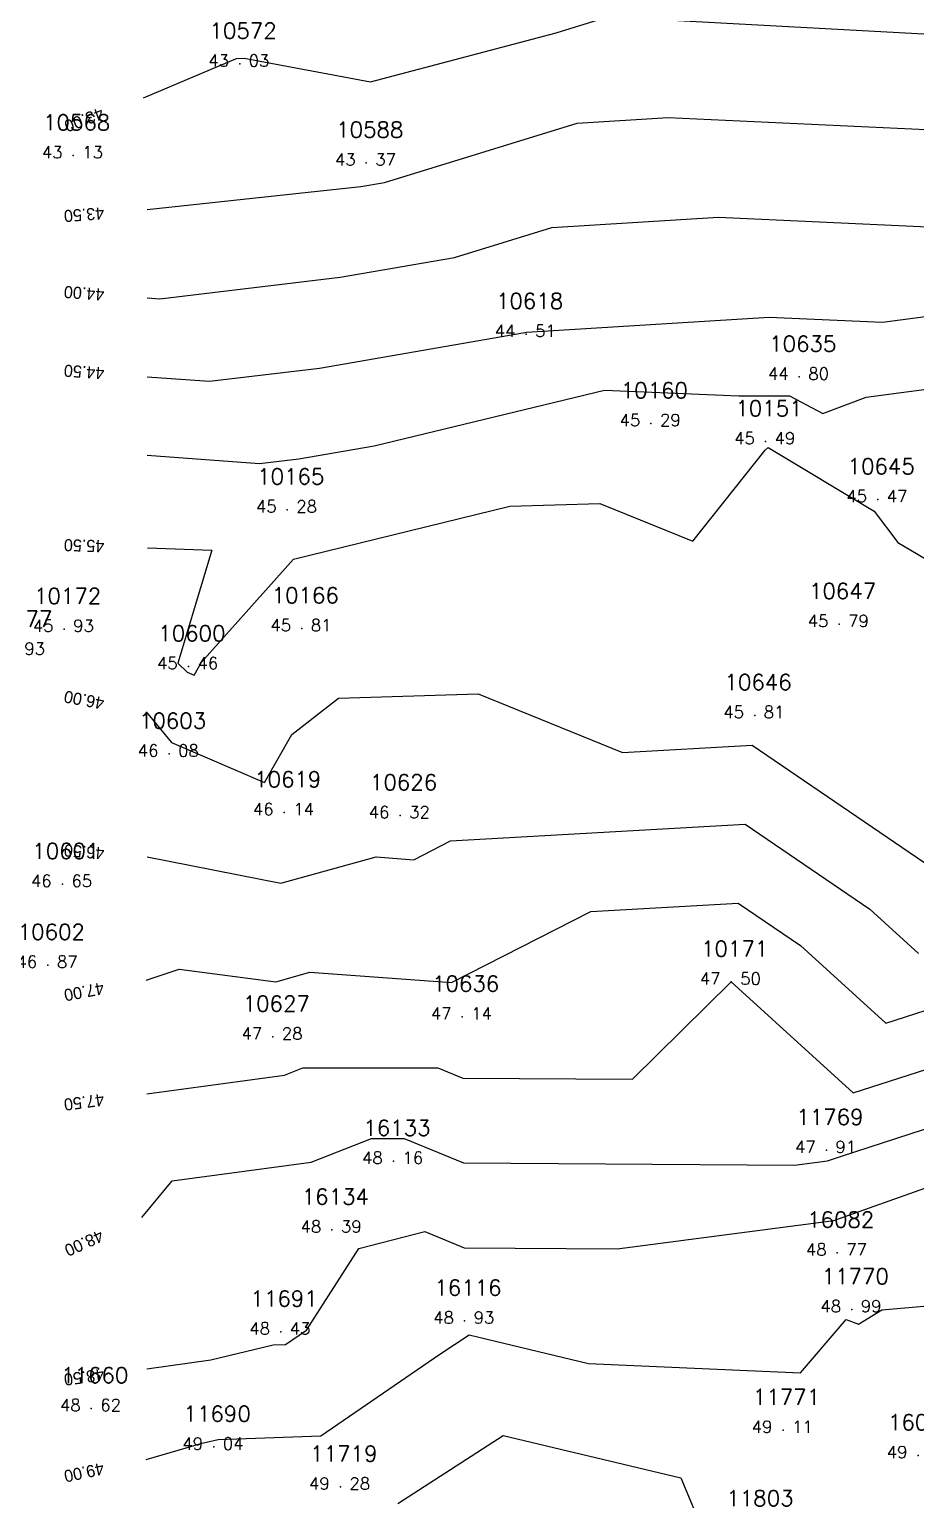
# Model space of a CAD drawing. Header units: millimetres. Extents: x 1412565 to 1412813, y 4931476 to 4931699.
# Drawn here: x 1412627.09 to 1412641.79, y 4931641.42 to 4931665.79 of the extents above; entities that cross this region are included whole.
import ezdxf
from ezdxf.enums import TextEntityAlignment as Align

# ---------------------------------------------------------------- set-up
doc = ezdxf.new("R2010")
doc.units = ezdxf.units.MM
for name, color, linetype in [('CIVIL', 50, 'Continuous'), ('CIVIL-DRAW', 80, 'Continuous'), ('CIVIL-NONAME', 130, 'Continuous'), ('CIVIL-TEXT', 240, 'Continuous'), ('CIVIL-Z', 50, 'Continuous'), ('Tcontours0', 7, 'Continuous'), ('Tcontours1', 7, 'Continuous'), ('Tcontours2', 7, 'Continuous')]:
    doc.layers.add(name, color=color, linetype=linetype)
doc.styles.add('CIVILCADMAIN', font='TXT.SHX')
doc.styles.add('MAVAT_HebTXT', font='hebtxt.shx')
doc.styles.get("Standard").update_dxf_attribs({"font": 'arial.ttf'})

# ---------------------------------------------------------------- blocks, each defined once
blk = doc.blocks.new('CIVIL-ZZ')
at = {"layer": 'CIVIL-DRAW'}
blk.add_point((0, 0), dxfattribs=at)
at = {"layer": 'CIVIL-NONAME'}
blk.add_attdef('NAME', text='', height=1.8, dxfattribs=at).set_placement((0, 2.1), align=Align.CENTER)
at = {"layer": 'CIVIL-TEXT', "flags": 8}
blk.add_attdef('TEXT', text='', height=2, dxfattribs=at).set_placement((0.2, -3.3), align=Align.CENTER)
at = {"layer": 'CIVIL-Z'}
blk.add_attdef('Z1', text='', height=1.6, dxfattribs=at).set_placement((-0.75, -0.225), align=Align.RIGHT)
blk.add_attdef('Z2', (0.75, -0.225), '', height=1.6, dxfattribs=at)

msp = doc.modelspace()

# ---------------------------------------------------------------- linework, layer by layer
at = {"layer": 'Tcontours0', "elevation": 45}
msp.add_lwpolyline([(1412629.047, 4931658.731), (1412630.908, 4931658.594), (1412631.562, 4931658.673), (1412632.81, 4931658.888), (1412636.63, 4931659.81), (1412638.856, 4931659.716), (1412639.698, 4931659.72), (1412640.248, 4931659.424), (1412640.968, 4931659.695), (1412643.797, 4931660.069)], dxfattribs=at)
at = {"layer": 'Tcontours1'}
for points, elevation in [([(1412637.64, 4931665.952), (1412642.434, 4931665.693), (1412643.704, 4931666.086), (1412645.231, 4931665.786), (1412649.925, 4931665.164), (1412650.048, 4931665.165), (1412650.151, 4931665.161), (1412652.323, 4931665.163), (1412653.697, 4931666.114), (1412655.177, 4931665.303), (1412655.699, 4931665.449), (1412656.167, 4931665.36), (1412660.196, 4931665.709), (1412661.005, 4931665.36), (1412661.902, 4931664.869), (1412663.786, 4931665.113), (1412665.229, 4931666.148)], 43), ([(1412628.984, 4931664.66), (1412630.529, 4931665.31), (1412630.653, 4931665.316), (1412632.751, 4931664.921), (1412635.829, 4931665.737), (1412636.596, 4931665.973)], 43), ([(1412629.047, 4931661.34), (1412629.257, 4931661.325), (1412632.248, 4931661.683), (1412634.144, 4931662.011), (1412635.758, 4931662.508), (1412638.521, 4931662.678), (1412643.543, 4931662.445)], 44), ([(1412629.032, 4931654.48), (1412629.451, 4931653.967), (1412630.993, 4931653.308), (1412631.443, 4931654.104), (1412632.217, 4931654.705), (1412634.532, 4931654.779), (1412636.929, 4931653.802), (1412639.076, 4931653.923), (1412642.182, 4931651.807)], 46), ([(1412629.032, 4931650.032), (1412629.579, 4931650.214), (1412631.177, 4931650.004), (1412631.745, 4931650.16), (1412634.094, 4931649.99), (1412636.404, 4931651.169), (1412638.845, 4931651.308), (1412639.881, 4931650.602), (1412641.295, 4931649.316), (1412642.459, 4931649.692)], 47), ([(1412628.959, 4931646.097), (1412629.46, 4931646.702), (1412631.766, 4931647.014), (1412632.766, 4931647.405), (1412633.309, 4931647.405), (1412634.289, 4931646.999), (1412639.781, 4931646.96), (1412640.329, 4931647.032), (1412640.559, 4931647.114), (1412642.38, 4931647.703)], 48), ([(1412629.028, 4931642.082), (1412629.957, 4931642.351), (1412630.223, 4931642.415), (1412631.924, 4931642.477), (1412633.898, 4931643.83), (1412634.388, 4931644.147), (1412636.363, 4931643.676), (1412639.881, 4931643.521), (1412640.635, 4931644.403), (1412640.84, 4931644.328), (1412641.23, 4931644.564), (1412643.959, 4931644.801)], 49)]:
    msp.add_lwpolyline(points, dxfattribs=dict(at, elevation=elevation))
at = {"layer": 'Tcontours2'}
for points, elevation in [([(1412629.047, 4931662.804), (1412632.591, 4931663.189), (1412632.982, 4931663.256), (1412636.177, 4931664.24), (1412637.684, 4931664.334), (1412642.437, 4931664.113)], 43.5), ([(1412629.047, 4931660.035), (1412630.082, 4931659.96), (1412631.905, 4931660.178), (1412635.307, 4931660.765), (1412635.338, 4931660.775), (1412639.358, 4931661.023), (1412641.241, 4931660.936), (1412644.171, 4931661.323)], 44.5), ([(1412629.049, 4931657.197), (1412630.118, 4931657.16), (1412629.555, 4931655.283), (1412629.709, 4931655.136), (1412629.824, 4931655.088), (1412629.945, 4931655.302), (1412631.47, 4931657.012), (1412635.062, 4931657.887), (1412636.552, 4931657.935), (1412638.095, 4931657.305), (1412639.294, 4931658.818), (1412639.341, 4931658.859), (1412641.1, 4931657.806), (1412641.492, 4931657.288), (1412643.152, 4931656.307)], 45.5), ([(1412629.047, 4931652.074), (1412631.26, 4931651.635), (1412632.844, 4931652.072), (1412633.466, 4931652.027), (1412634.077, 4931652.339), (1412638.961, 4931652.615), (1412641.031, 4931651.205), (1412641.836, 4931650.473)], 46.5), ([(1412629.041, 4931648.147), (1412631.324, 4931648.456), (1412631.63, 4931648.575), (1412633.868, 4931648.576), (1412634.278, 4931648.406), (1412637.094, 4931648.387), (1412638.73, 4931650), (1412640.754, 4931648.159), (1412642.42, 4931648.698)], 47.5), ([(1412629.04, 4931643.588), (1412630.103, 4931643.732), (1412631.133, 4931643.981), (1412631.342, 4931643.988), (1412631.687, 4931644.225), (1412632.558, 4931645.582), (1412633.651, 4931645.86), (1412634.3, 4931645.591), (1412636.839, 4931645.573), (1412640.433, 4931646.044), (1412641.943, 4931646.58)], 48.5), ([(1412633.205, 4931641.355), (1412634.947, 4931642.48), (1412637.896, 4931641.777), (1412638.288, 4931640.84)], 49.5)]:
    msp.add_lwpolyline(points, dxfattribs=dict(at, elevation=elevation))

# ---------------------------------------------------------------- block references
at = {"layer": 'CIVIL'}
ref = msp.add_blockref('CIVIL-ZZ', (1412630.58, 4931665.22, 43.03), dxfattribs=dict(at, xscale=0.2, yscale=0.2))
ref.add_attrib('Z2', '03', (1412630.73, 4931665.175), dxfattribs={"layer": 'CIVIL-Z', "height": 0.2, "style": 'CIVILCADMAIN'})
ref.add_attrib('Z1', '43', (1412630.06, 4931665.175), dxfattribs={"layer": 'CIVIL-Z', "height": 0.2, "style": 'CIVILCADMAIN'})
ref.add_attrib('NAME', '10572', (1412630.08, 4931665.64), dxfattribs={"layer": 'CIVIL-NONAME', "height": 0.26, "style": 'CIVILCADMAIN'})
ref = msp.add_blockref('CIVIL-ZZ', (1412627.82, 4931663.7, 43.13), dxfattribs=dict(at, xscale=0.2, yscale=0.2))
ref.add_attrib('Z2', '13', (1412627.97, 4931663.655), dxfattribs={"layer": 'CIVIL-Z', "height": 0.2, "style": 'CIVILCADMAIN'})
ref.add_attrib('Z1', '43', (1412627.3, 4931663.655), dxfattribs={"layer": 'CIVIL-Z', "height": 0.2, "style": 'CIVILCADMAIN'})
ref.add_attrib('NAME', '10568', (1412627.32, 4931664.12), dxfattribs={"layer": 'CIVIL-NONAME', "height": 0.26, "style": 'CIVILCADMAIN'})
ref = msp.add_blockref('CIVIL-ZZ', (1412632.68, 4931663.58, 43.37), dxfattribs=dict(at, xscale=0.2, yscale=0.2))
ref.add_attrib('Z2', '37', (1412632.83, 4931663.535), dxfattribs={"layer": 'CIVIL-Z', "height": 0.2, "style": 'CIVILCADMAIN'})
ref.add_attrib('Z1', '43', (1412632.16, 4931663.535), dxfattribs={"layer": 'CIVIL-Z', "height": 0.2, "style": 'CIVILCADMAIN'})
ref.add_attrib('NAME', '10588', (1412632.18, 4931664), dxfattribs={"layer": 'CIVIL-NONAME', "height": 0.26, "style": 'CIVILCADMAIN'})
ref = msp.add_blockref('CIVIL-ZZ', (1412635.33, 4931660.74, 44.51), dxfattribs=dict(at, xscale=0.2, yscale=0.2))
ref.add_attrib('Z2', '51', (1412635.48, 4931660.695), dxfattribs={"layer": 'CIVIL-Z', "height": 0.2, "style": 'CIVILCADMAIN'})
ref.add_attrib('Z1', '44', (1412634.81, 4931660.695), dxfattribs={"layer": 'CIVIL-Z', "height": 0.2, "style": 'CIVILCADMAIN'})
ref.add_attrib('NAME', '10618', (1412634.83, 4931661.16), dxfattribs={"layer": 'CIVIL-NONAME', "height": 0.26, "style": 'CIVILCADMAIN'})
ref = msp.add_blockref('CIVIL-ZZ', (1412639.86, 4931660.03, 44.8), dxfattribs=dict(at, xscale=0.2, yscale=0.2))
ref.add_attrib('Z2', '80', (1412640.01, 4931659.985), dxfattribs={"layer": 'CIVIL-Z', "height": 0.2, "style": 'CIVILCADMAIN'})
ref.add_attrib('Z1', '44', (1412639.34, 4931659.985), dxfattribs={"layer": 'CIVIL-Z', "height": 0.2, "style": 'CIVILCADMAIN'})
ref.add_attrib('NAME', '10635', (1412639.36, 4931660.45), dxfattribs={"layer": 'CIVIL-NONAME', "height": 0.26, "style": 'CIVILCADMAIN'})
ref = msp.add_blockref('CIVIL-ZZ', (1412637.4, 4931659.26, 45.29), dxfattribs=dict(at, xscale=0.2, yscale=0.2))
ref.add_attrib('Z2', '29', (1412637.55, 4931659.215), dxfattribs={"layer": 'CIVIL-Z', "height": 0.2, "style": 'CIVILCADMAIN'})
ref.add_attrib('Z1', '45', (1412636.88, 4931659.215), dxfattribs={"layer": 'CIVIL-Z', "height": 0.2, "style": 'CIVILCADMAIN'})
ref.add_attrib('NAME', '10160', (1412636.9, 4931659.68), dxfattribs={"layer": 'CIVIL-NONAME', "height": 0.26, "style": 'CIVILCADMAIN'})
ref = msp.add_blockref('CIVIL-ZZ', (1412639.3, 4931658.96, 45.49), dxfattribs=dict(at, xscale=0.2, yscale=0.2))
ref.add_attrib('Z2', '49', (1412639.45, 4931658.915), dxfattribs={"layer": 'CIVIL-Z', "height": 0.2, "style": 'CIVILCADMAIN'})
ref.add_attrib('Z1', '45', (1412638.78, 4931658.915), dxfattribs={"layer": 'CIVIL-Z', "height": 0.2, "style": 'CIVILCADMAIN'})
ref.add_attrib('NAME', '10151', (1412638.8, 4931659.38), dxfattribs={"layer": 'CIVIL-NONAME', "height": 0.26, "style": 'CIVILCADMAIN'})
ref = msp.add_blockref('CIVIL-ZZ', (1412631.37, 4931657.83, 45.28), dxfattribs=dict(at, xscale=0.2, yscale=0.2))
ref.add_attrib('Z2', '28', (1412631.52, 4931657.785), dxfattribs={"layer": 'CIVIL-Z', "height": 0.2, "style": 'CIVILCADMAIN'})
ref.add_attrib('Z1', '45', (1412630.85, 4931657.785), dxfattribs={"layer": 'CIVIL-Z', "height": 0.2, "style": 'CIVILCADMAIN'})
ref.add_attrib('NAME', '10165', (1412630.87, 4931658.25), dxfattribs={"layer": 'CIVIL-NONAME', "height": 0.26, "style": 'CIVILCADMAIN'})
ref = msp.add_blockref('CIVIL-ZZ', (1412641.16, 4931658, 45.47), dxfattribs=dict(at, xscale=0.2, yscale=0.2))
ref.add_attrib('Z2', '47', (1412641.31, 4931657.955), dxfattribs={"layer": 'CIVIL-Z', "height": 0.2, "style": 'CIVILCADMAIN'})
ref.add_attrib('Z1', '45', (1412640.64, 4931657.955), dxfattribs={"layer": 'CIVIL-Z', "height": 0.2, "style": 'CIVILCADMAIN'})
ref.add_attrib('NAME', '10645', (1412640.66, 4931658.42), dxfattribs={"layer": 'CIVIL-NONAME', "height": 0.26, "style": 'CIVILCADMAIN'})
ref = msp.add_blockref('CIVIL-ZZ', (1412627.67, 4931655.85, 45.93), dxfattribs=dict(at, xscale=0.2, yscale=0.2))
ref.add_attrib('Z2', '93', (1412627.82, 4931655.805), dxfattribs={"layer": 'CIVIL-Z', "height": 0.2, "style": 'CIVILCADMAIN'})
ref.add_attrib('Z1', '45', (1412627.15, 4931655.805), dxfattribs={"layer": 'CIVIL-Z', "height": 0.2, "style": 'CIVILCADMAIN'})
ref.add_attrib('NAME', '10172', (1412627.17, 4931656.27), dxfattribs={"layer": 'CIVIL-NONAME', "height": 0.26, "style": 'CIVILCADMAIN'})
ref = msp.add_blockref('CIVIL-ZZ', (1412631.61, 4931655.86, 45.81), dxfattribs=dict(at, xscale=0.2, yscale=0.2))
ref.add_attrib('Z2', '81', (1412631.76, 4931655.815), dxfattribs={"layer": 'CIVIL-Z', "height": 0.2, "style": 'CIVILCADMAIN'})
ref.add_attrib('Z1', '45', (1412631.09, 4931655.815), dxfattribs={"layer": 'CIVIL-Z', "height": 0.2, "style": 'CIVILCADMAIN'})
ref.add_attrib('NAME', '10166', (1412631.11, 4931656.28), dxfattribs={"layer": 'CIVIL-NONAME', "height": 0.26, "style": 'CIVILCADMAIN'})
ref = msp.add_blockref('CIVIL-ZZ', (1412640.52, 4931655.93, 45.79), dxfattribs=dict(at, xscale=0.2, yscale=0.2))
ref.add_attrib('Z2', '79', (1412640.67, 4931655.885), dxfattribs={"layer": 'CIVIL-Z', "height": 0.2, "style": 'CIVILCADMAIN'})
ref.add_attrib('Z1', '45', (1412640, 4931655.885), dxfattribs={"layer": 'CIVIL-Z', "height": 0.2, "style": 'CIVILCADMAIN'})
ref.add_attrib('NAME', '10647', (1412640.02, 4931656.35), dxfattribs={"layer": 'CIVIL-NONAME', "height": 0.26, "style": 'CIVILCADMAIN'})
ref = msp.add_blockref('CIVIL-ZZ', (1412626.86, 4931655.47, 45.93), dxfattribs=dict(at, xscale=0.2, yscale=0.2))
ref.add_attrib('Z2', '93', (1412627.01, 4931655.425), dxfattribs={"layer": 'CIVIL-Z', "height": 0.2, "style": 'CIVILCADMAIN'})
ref.add_attrib('Z1', '45', (1412626.34, 4931655.425), dxfattribs={"layer": 'CIVIL-Z', "height": 0.2, "style": 'CIVILCADMAIN'})
ref.add_attrib('NAME', '10177', (1412626.36, 4931655.89), dxfattribs={"layer": 'CIVIL-NONAME', "height": 0.26, "style": 'CIVILCADMAIN'})
ref = msp.add_blockref('CIVIL-ZZ', (1412629.73, 4931655.23, 45.46), dxfattribs=dict(at, xscale=0.2, yscale=0.2))
ref.add_attrib('Z2', '46', (1412629.88, 4931655.185), dxfattribs={"layer": 'CIVIL-Z', "height": 0.2, "style": 'CIVILCADMAIN'})
ref.add_attrib('Z1', '45', (1412629.21, 4931655.185), dxfattribs={"layer": 'CIVIL-Z', "height": 0.2, "style": 'CIVILCADMAIN'})
ref.add_attrib('NAME', '10600', (1412629.23, 4931655.65), dxfattribs={"layer": 'CIVIL-NONAME', "height": 0.26, "style": 'CIVILCADMAIN'})
ref = msp.add_blockref('CIVIL-ZZ', (1412639.12, 4931654.42, 45.81), dxfattribs=dict(at, xscale=0.2, yscale=0.2))
ref.add_attrib('Z2', '81', (1412639.27, 4931654.375), dxfattribs={"layer": 'CIVIL-Z', "height": 0.2, "style": 'CIVILCADMAIN'})
ref.add_attrib('Z1', '45', (1412638.6, 4931654.375), dxfattribs={"layer": 'CIVIL-Z', "height": 0.2, "style": 'CIVILCADMAIN'})
ref.add_attrib('NAME', '10646', (1412638.62, 4931654.84), dxfattribs={"layer": 'CIVIL-NONAME', "height": 0.26, "style": 'CIVILCADMAIN'})
ref = msp.add_blockref('CIVIL-ZZ', (1412629.41, 4931653.78, 46.08), dxfattribs=dict(at, xscale=0.2, yscale=0.2))
ref.add_attrib('Z2', '08', (1412629.56, 4931653.735), dxfattribs={"layer": 'CIVIL-Z', "height": 0.2, "style": 'CIVILCADMAIN'})
ref.add_attrib('Z1', '46', (1412628.89, 4931653.735), dxfattribs={"layer": 'CIVIL-Z', "height": 0.2, "style": 'CIVILCADMAIN'})
ref.add_attrib('NAME', '10603', (1412628.91, 4931654.2), dxfattribs={"layer": 'CIVIL-NONAME', "height": 0.26, "style": 'CIVILCADMAIN'})
ref = msp.add_blockref('CIVIL-ZZ', (1412631.32, 4931652.81, 46.14), dxfattribs=dict(at, xscale=0.2, yscale=0.2))
ref.add_attrib('Z2', '14', (1412631.47, 4931652.765), dxfattribs={"layer": 'CIVIL-Z', "height": 0.2, "style": 'CIVILCADMAIN'})
ref.add_attrib('Z1', '46', (1412630.8, 4931652.765), dxfattribs={"layer": 'CIVIL-Z', "height": 0.2, "style": 'CIVILCADMAIN'})
ref.add_attrib('NAME', '10619', (1412630.82, 4931653.23), dxfattribs={"layer": 'CIVIL-NONAME', "height": 0.26, "style": 'CIVILCADMAIN'})
ref = msp.add_blockref('CIVIL-ZZ', (1412633.24, 4931652.76, 46.32), dxfattribs=dict(at, xscale=0.2, yscale=0.2))
ref.add_attrib('Z2', '32', (1412633.39, 4931652.715), dxfattribs={"layer": 'CIVIL-Z', "height": 0.2, "style": 'CIVILCADMAIN'})
ref.add_attrib('Z1', '46', (1412632.72, 4931652.715), dxfattribs={"layer": 'CIVIL-Z', "height": 0.2, "style": 'CIVILCADMAIN'})
ref.add_attrib('NAME', '10626', (1412632.74, 4931653.18), dxfattribs={"layer": 'CIVIL-NONAME', "height": 0.26, "style": 'CIVILCADMAIN'})
ref = msp.add_blockref('CIVIL-ZZ', (1412627.64, 4931651.62, 46.65), dxfattribs=dict(at, xscale=0.2, yscale=0.2))
ref.add_attrib('Z2', '65', (1412627.79, 4931651.575), dxfattribs={"layer": 'CIVIL-Z', "height": 0.2, "style": 'CIVILCADMAIN'})
ref.add_attrib('Z1', '46', (1412627.12, 4931651.575), dxfattribs={"layer": 'CIVIL-Z', "height": 0.2, "style": 'CIVILCADMAIN'})
ref.add_attrib('NAME', '10601', (1412627.14, 4931652.04), dxfattribs={"layer": 'CIVIL-NONAME', "height": 0.26, "style": 'CIVILCADMAIN'})
ref = msp.add_blockref('CIVIL-ZZ', (1412627.4, 4931650.28, 46.87), dxfattribs=dict(at, xscale=0.2, yscale=0.2))
ref.add_attrib('Z2', '87', (1412627.55, 4931650.235), dxfattribs={"layer": 'CIVIL-Z', "height": 0.2, "style": 'CIVILCADMAIN'})
ref.add_attrib('Z1', '46', (1412626.88, 4931650.235), dxfattribs={"layer": 'CIVIL-Z', "height": 0.2, "style": 'CIVILCADMAIN'})
ref.add_attrib('NAME', '10602', (1412626.9, 4931650.7), dxfattribs={"layer": 'CIVIL-NONAME', "height": 0.26, "style": 'CIVILCADMAIN'})
ref = msp.add_blockref('CIVIL-ZZ', (1412638.73, 4931650, 47.5), dxfattribs=dict(at, xscale=0.2, yscale=0.2))
ref.add_attrib('Z2', '50', (1412638.88, 4931649.955), dxfattribs={"layer": 'CIVIL-Z', "height": 0.2, "style": 'CIVILCADMAIN'})
ref.add_attrib('Z1', '47', (1412638.21, 4931649.955), dxfattribs={"layer": 'CIVIL-Z', "height": 0.2, "style": 'CIVILCADMAIN'})
ref.add_attrib('NAME', '10171', (1412638.23, 4931650.42), dxfattribs={"layer": 'CIVIL-NONAME', "height": 0.26, "style": 'CIVILCADMAIN'})
ref = msp.add_blockref('CIVIL-ZZ', (1412634.27, 4931649.42, 47.14), dxfattribs=dict(at, xscale=0.2, yscale=0.2))
ref.add_attrib('Z2', '14', (1412634.42, 4931649.375), dxfattribs={"layer": 'CIVIL-Z', "height": 0.2, "style": 'CIVILCADMAIN'})
ref.add_attrib('Z1', '47', (1412633.75, 4931649.375), dxfattribs={"layer": 'CIVIL-Z', "height": 0.2, "style": 'CIVILCADMAIN'})
ref.add_attrib('NAME', '10636', (1412633.77, 4931649.84), dxfattribs={"layer": 'CIVIL-NONAME', "height": 0.26, "style": 'CIVILCADMAIN'})
ref = msp.add_blockref('CIVIL-ZZ', (1412631.13, 4931649.09, 47.28), dxfattribs=dict(at, xscale=0.2, yscale=0.2))
ref.add_attrib('Z2', '28', (1412631.28, 4931649.045), dxfattribs={"layer": 'CIVIL-Z', "height": 0.2, "style": 'CIVILCADMAIN'})
ref.add_attrib('Z1', '47', (1412630.61, 4931649.045), dxfattribs={"layer": 'CIVIL-Z', "height": 0.2, "style": 'CIVILCADMAIN'})
ref.add_attrib('NAME', '10627', (1412630.63, 4931649.51), dxfattribs={"layer": 'CIVIL-NONAME', "height": 0.26, "style": 'CIVILCADMAIN'})
ref = msp.add_blockref('CIVIL-ZZ', (1412640.31, 4931647.21, 47.91), dxfattribs=dict(at, xscale=0.2, yscale=0.2))
ref.add_attrib('Z2', '91', (1412640.46, 4931647.165), dxfattribs={"layer": 'CIVIL-Z', "height": 0.2, "style": 'CIVILCADMAIN'})
ref.add_attrib('Z1', '47', (1412639.79, 4931647.165), dxfattribs={"layer": 'CIVIL-Z', "height": 0.2, "style": 'CIVILCADMAIN'})
ref.add_attrib('NAME', '11769', (1412639.81, 4931647.63), dxfattribs={"layer": 'CIVIL-NONAME', "height": 0.26, "style": 'CIVILCADMAIN'})
ref = msp.add_blockref('CIVIL-ZZ', (1412633.13, 4931647.03, 48.16), dxfattribs=dict(at, xscale=0.2, yscale=0.2))
ref.add_attrib('Z2', '16', (1412633.28, 4931646.985), dxfattribs={"layer": 'CIVIL-Z', "height": 0.2, "style": 'CIVILCADMAIN'})
ref.add_attrib('Z1', '48', (1412632.61, 4931646.985), dxfattribs={"layer": 'CIVIL-Z', "height": 0.2, "style": 'CIVILCADMAIN'})
ref.add_attrib('NAME', '16133', (1412632.63, 4931647.45), dxfattribs={"layer": 'CIVIL-NONAME', "height": 0.26, "style": 'CIVILCADMAIN'})
ref = msp.add_blockref('CIVIL-ZZ', (1412632.11, 4931645.89, 48.39), dxfattribs=dict(at, xscale=0.2, yscale=0.2))
ref.add_attrib('Z2', '39', (1412632.26, 4931645.845), dxfattribs={"layer": 'CIVIL-Z', "height": 0.2, "style": 'CIVILCADMAIN'})
ref.add_attrib('Z1', '48', (1412631.59, 4931645.845), dxfattribs={"layer": 'CIVIL-Z', "height": 0.2, "style": 'CIVILCADMAIN'})
ref.add_attrib('NAME', '16134', (1412631.61, 4931646.31), dxfattribs={"layer": 'CIVIL-NONAME', "height": 0.26, "style": 'CIVILCADMAIN'})
ref = msp.add_blockref('CIVIL-ZZ', (1412640.49, 4931645.51, 48.77), dxfattribs=dict(at, xscale=0.2, yscale=0.2))
ref.add_attrib('Z2', '77', (1412640.64, 4931645.465), dxfattribs={"layer": 'CIVIL-Z', "height": 0.2, "style": 'CIVILCADMAIN'})
ref.add_attrib('Z1', '48', (1412639.97, 4931645.465), dxfattribs={"layer": 'CIVIL-Z', "height": 0.2, "style": 'CIVILCADMAIN'})
ref.add_attrib('NAME', '16082', (1412639.99, 4931645.93), dxfattribs={"layer": 'CIVIL-NONAME', "height": 0.26, "style": 'CIVILCADMAIN'})
ref = msp.add_blockref('CIVIL-ZZ', (1412640.73, 4931644.57, 48.99), dxfattribs=dict(at, xscale=0.2, yscale=0.2))
ref.add_attrib('Z2', '99', (1412640.88, 4931644.525), dxfattribs={"layer": 'CIVIL-Z', "height": 0.2, "style": 'CIVILCADMAIN'})
ref.add_attrib('Z1', '48', (1412640.21, 4931644.525), dxfattribs={"layer": 'CIVIL-Z', "height": 0.2, "style": 'CIVILCADMAIN'})
ref.add_attrib('NAME', '11770', (1412640.23, 4931644.99), dxfattribs={"layer": 'CIVIL-NONAME', "height": 0.26, "style": 'CIVILCADMAIN'})
ref = msp.add_blockref('CIVIL-ZZ', (1412631.26, 4931644.2, 48.43), dxfattribs=dict(at, xscale=0.2, yscale=0.2))
ref.add_attrib('Z2', '43', (1412631.41, 4931644.155), dxfattribs={"layer": 'CIVIL-Z', "height": 0.2, "style": 'CIVILCADMAIN'})
ref.add_attrib('Z1', '48', (1412630.74, 4931644.155), dxfattribs={"layer": 'CIVIL-Z', "height": 0.2, "style": 'CIVILCADMAIN'})
ref.add_attrib('NAME', '11691', (1412630.76, 4931644.62), dxfattribs={"layer": 'CIVIL-NONAME', "height": 0.26, "style": 'CIVILCADMAIN'})
ref = msp.add_blockref('CIVIL-ZZ', (1412634.31, 4931644.38, 48.93), dxfattribs=dict(at, xscale=0.2, yscale=0.2))
ref.add_attrib('Z2', '93', (1412634.46, 4931644.335), dxfattribs={"layer": 'CIVIL-Z', "height": 0.2, "style": 'CIVILCADMAIN'})
ref.add_attrib('Z1', '48', (1412633.79, 4931644.335), dxfattribs={"layer": 'CIVIL-Z', "height": 0.2, "style": 'CIVILCADMAIN'})
ref.add_attrib('NAME', '16116', (1412633.81, 4931644.8), dxfattribs={"layer": 'CIVIL-NONAME', "height": 0.26, "style": 'CIVILCADMAIN'})
ref = msp.add_blockref('CIVIL-ZZ', (1412628.12, 4931642.93, 48.62), dxfattribs=dict(at, xscale=0.2, yscale=0.2))
ref.add_attrib('Z2', '62', (1412628.27, 4931642.885), dxfattribs={"layer": 'CIVIL-Z', "height": 0.2, "style": 'CIVILCADMAIN'})
ref.add_attrib('Z1', '48', (1412627.6, 4931642.885), dxfattribs={"layer": 'CIVIL-Z', "height": 0.2, "style": 'CIVILCADMAIN'})
ref.add_attrib('NAME', '11660', (1412627.62, 4931643.35), dxfattribs={"layer": 'CIVIL-NONAME', "height": 0.26, "style": 'CIVILCADMAIN'})
ref = msp.add_blockref('CIVIL-ZZ', (1412639.59, 4931642.57, 49.11), dxfattribs=dict(at, xscale=0.2, yscale=0.2))
ref.add_attrib('Z2', '11', (1412639.74, 4931642.525), dxfattribs={"layer": 'CIVIL-Z', "height": 0.2, "style": 'CIVILCADMAIN'})
ref.add_attrib('Z1', '49', (1412639.07, 4931642.525), dxfattribs={"layer": 'CIVIL-Z', "height": 0.2, "style": 'CIVILCADMAIN'})
ref.add_attrib('NAME', '11771', (1412639.09, 4931642.99), dxfattribs={"layer": 'CIVIL-NONAME', "height": 0.26, "style": 'CIVILCADMAIN'})
ref = msp.add_blockref('CIVIL-ZZ', (1412630.15, 4931642.29, 49.04), dxfattribs=dict(at, xscale=0.2, yscale=0.2))
ref.add_attrib('Z2', '04', (1412630.3, 4931642.245), dxfattribs={"layer": 'CIVIL-Z', "height": 0.2, "style": 'CIVILCADMAIN'})
ref.add_attrib('Z1', '49', (1412629.63, 4931642.245), dxfattribs={"layer": 'CIVIL-Z', "height": 0.2, "style": 'CIVILCADMAIN'})
ref.add_attrib('NAME', '11690', (1412629.65, 4931642.71), dxfattribs={"layer": 'CIVIL-NONAME', "height": 0.26, "style": 'CIVILCADMAIN'})
ref = msp.add_blockref('CIVIL-ZZ', (1412641.83, 4931642.15, 49.09), dxfattribs=dict(at, xscale=0.2, yscale=0.2))
ref.add_attrib('Z2', '09', (1412641.98, 4931642.105), dxfattribs={"layer": 'CIVIL-Z', "height": 0.2, "style": 'CIVILCADMAIN'})
ref.add_attrib('Z1', '49', (1412641.31, 4931642.105), dxfattribs={"layer": 'CIVIL-Z', "height": 0.2, "style": 'CIVILCADMAIN'})
ref.add_attrib('NAME', '16067', (1412641.33, 4931642.57), dxfattribs={"layer": 'CIVIL-NONAME', "height": 0.26, "style": 'CIVILCADMAIN'})
ref = msp.add_blockref('CIVIL-ZZ', (1412632.25, 4931641.63, 49.28), dxfattribs=dict(at, xscale=0.2, yscale=0.2))
ref.add_attrib('Z2', '28', (1412632.4, 4931641.585), dxfattribs={"layer": 'CIVIL-Z', "height": 0.2, "style": 'CIVILCADMAIN'})
ref.add_attrib('Z1', '49', (1412631.73, 4931641.585), dxfattribs={"layer": 'CIVIL-Z', "height": 0.2, "style": 'CIVILCADMAIN'})
ref.add_attrib('NAME', '11719', (1412631.75, 4931642.05), dxfattribs={"layer": 'CIVIL-NONAME', "height": 0.26, "style": 'CIVILCADMAIN'})
ref = msp.add_blockref('CIVIL-ZZ', (1412639.15, 4931640.89, 49.33), dxfattribs=dict(at, xscale=0.2, yscale=0.2))
ref.add_attrib('Z2', '33', (1412639.3, 4931640.845), dxfattribs={"layer": 'CIVIL-Z', "height": 0.2, "style": 'CIVILCADMAIN'})
ref.add_attrib('Z1', '49', (1412638.63, 4931640.845), dxfattribs={"layer": 'CIVIL-Z', "height": 0.2, "style": 'CIVILCADMAIN'})
ref.add_attrib('NAME', '11803', (1412638.65, 4931641.31), dxfattribs={"layer": 'CIVIL-NONAME', "height": 0.26, "style": 'CIVILCADMAIN'})

# ---------------------------------------------------------------- texts
at = {"layer": 'Tcontours1', "style": 'MAVAT_HebTXT'}
for s, rotation, p in [('43.00', 200.4144, (1412628, 4931664.294, 43)), ('44.00', 175.8112, (1412628, 4931661.417, 44)), ('46.00', 169.3812, (1412628, 4931654.674, 46)), ('47.00', 190.6781, (1412628, 4931649.837, 47)), ('48.00', 204.0763, (1412628, 4931645.669, 48)), ('49.00', 191.8444, (1412628, 4931641.867, 49))]:
    msp.add_text(s, height=0.2, rotation=rotation, dxfattribs=at).set_placement(p, align=Align.MIDDLE_CENTER)
at = {"layer": 'Tcontours2', "style": 'MAVAT_HebTXT'}
for s, rotation, p in [('43.50', 184.4894, (1412628, 4931662.721, 43.5)), ('44.50', 175.8112, (1412628, 4931660.112, 44.5)), ('45.50', 178.0181, (1412628, 4931657.233, 45.5)), ('46.50', 175.4422, (1412628, 4931652.157, 46.5)), ('47.50', 187.7116, (1412628, 4931648.006, 47.5)), ('48.50', 187.7206, (1412628, 4931643.447, 48.5))]:
    msp.add_text(s, height=0.2, rotation=rotation, dxfattribs=at).set_placement(p, align=Align.MIDDLE_CENTER)

doc.saveas('drawing.dxf')
